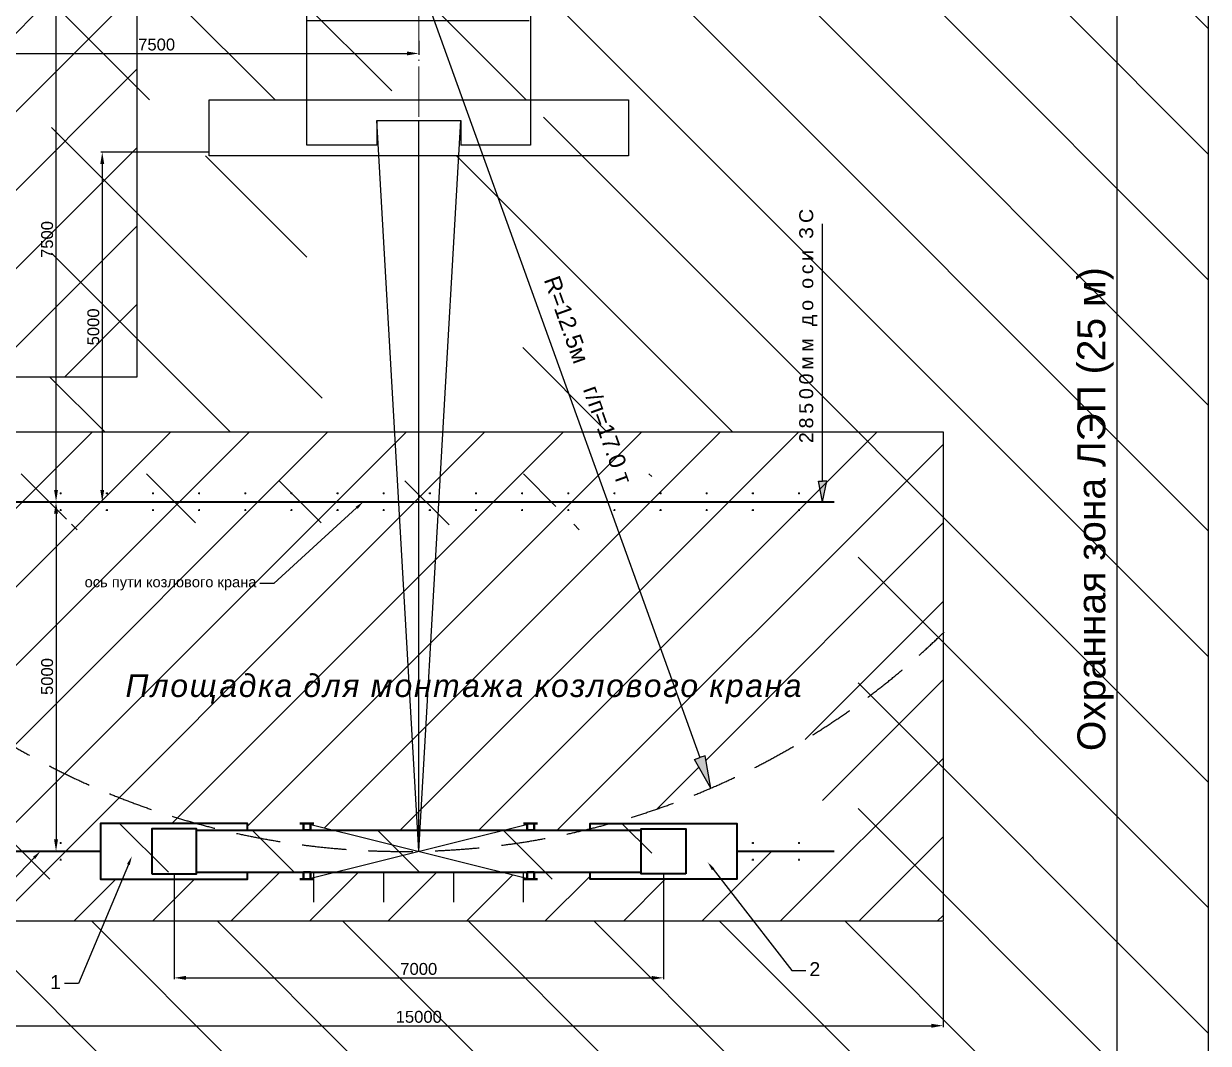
# Model space of a CAD drawing. Header units: millimetres. Extents: x 155577 to 993706, y -295114 to -113927.
# Drawn here: x 411600 to 428544, y -276837 to -262254 of the extents above; entities that cross this region are included whole.
import ezdxf
from ezdxf import colors
from ezdxf.entities.mleader import LeaderData, LeaderLine
from ezdxf.math import Vec2, Vec3

# ---------------------------------------------------------------- set-up
doc = ezdxf.new("R2010")
doc.units = ezdxf.units.MM
doc.linetypes.add('ACAD_ISO04W100', pattern=[30, 24, -3, 0, -3])
doc.linetypes.add('штриховая2', pattern=[9.525, 6.35, -3.175])
doc.layers.add('ось', color=160, linetype='Continuous', lineweight=15)
doc.layers.add('размер', color=84, linetype='Continuous', lineweight=18)
doc.styles.get("Standard").update_dxf_attribs({"font": 'arial.ttf'})
doc.dimstyles.new('ISO-25', dxfattribs={"dimtxt": 170, "dimasz": 170, "dimexe": 20, "dimexo": 10, "dimgap": 40, "dimtad": 1, "dimtxsty": 'Standard', "dimcen": 2.5, "dimadec": 0, "dimazin": 0, "dimtfac": 1, "dimtmove": 0, "dimatfit": 3, "dimfxl": 0, "dimarcsym": 0})

# ---------------------------------------------------------------- blocks, each defined once
blk = doc.blocks.new('*D92')
at = {"layer": 'Defpoints', "color": 0, "transparency": 16777216}
for p in [(413751, -274411), (420751, -274411), (420751, -275901)]:
    blk.add_point(p, dxfattribs=at)
at = {"layer": 'размер', "color": 0, "lineweight": -2, "transparency": 16777216}
for p, q in [((413751, -274421), (413751, -275921)), ((420751, -274421), (420751, -275921)), ((413921, -275901), (420581, -275901))]:
    blk.add_line(p, q, dxfattribs=at)
at = {"layer": 'размер', "color": 0, "transparency": 16777216}
for points in [[(413921, -275873), (413921, -275929), (413751, -275901)], [(420581, -275873), (420581, -275929), (420751, -275901)]]:
    blk.add_solid(points, dxfattribs=at)
at = {"layer": 'размер', "color": 0, "transparency": 16777216, "insert": (417251, -275774), "char_height": 170, "attachment_point": 5}
blk.add_mtext('7000', dxfattribs=at)
blk = doc.blocks.new('*D96')
at = {"layer": 'Defpoints', "color": 0, "transparency": 16777216}
for p in [(412701, -269091), (412063, -274091), (412701, -274091)]:
    blk.add_point(p, dxfattribs=at)
at = {"layer": 'размер', "color": 0, "lineweight": -2, "transparency": 16777216}
for p, q in [((412691, -269091), (412043, -269091)), ((412063, -269261), (412063, -273921)), ((412691, -274091), (412043, -274091))]:
    blk.add_line(p, q, dxfattribs=at)
at = {"layer": 'размер', "color": 0, "transparency": 16777216}
for points in [[(412035, -269261), (412091, -269261), (412063, -269091)], [(412035, -273921), (412091, -273921), (412063, -274091)]]:
    blk.add_solid(points, dxfattribs=at)
at = {"layer": 'размер', "color": 0, "transparency": 16777216, "insert": (411936, -271591), "char_height": 170, "attachment_point": 5, "rotation": 90}
blk.add_mtext('5000', dxfattribs=at)
blk = doc.blocks.new('*D71')
at = {"layer": 'Defpoints', "color": 0, "transparency": 16777216}
for p in [(412063, -261591), (416916, -261591), (413970, -269091)]:
    blk.add_point(p, dxfattribs=at)
at = {"layer": 'размер', "color": 0, "lineweight": -2, "transparency": 16777216}
for p, q in [((416906, -261591), (412043, -261591)), ((412063, -268921), (412063, -261761)), ((413960, -269091), (412043, -269091))]:
    blk.add_line(p, q, dxfattribs=at)
at = {"layer": 'размер', "color": 0, "transparency": 16777216}
for points in [[(412035, -261761), (412091, -261761), (412063, -261591)], [(412035, -268921), (412091, -268921), (412063, -269091)]]:
    blk.add_solid(points, dxfattribs=at)
at = {"layer": 'размер', "color": 0, "transparency": 16777216, "insert": (411936, -265341), "char_height": 170, "attachment_point": 5, "rotation": 90}
blk.add_mtext('7500', dxfattribs=at)
blk = doc.blocks.new('*D72')
at = {"layer": 'Defpoints', "color": 0, "transparency": 16777216}
for p in [(414252, -264091), (412724, -269091), (413362, -269091)]:
    blk.add_point(p, dxfattribs=at)
at = {"layer": 'размер', "color": 0, "lineweight": -2, "transparency": 16777216}
for p, q in [((414242, -264091), (412704, -264091)), ((412724, -264261), (412724, -268921)), ((413352, -269091), (412704, -269091))]:
    blk.add_line(p, q, dxfattribs=at)
at = {"layer": 'размер', "color": 0, "transparency": 16777216}
for points in [[(412696, -264261), (412752, -264261), (412724, -264091)], [(412696, -268921), (412752, -268921), (412724, -269091)]]:
    blk.add_solid(points, dxfattribs=at)
at = {"layer": 'размер', "color": 0, "transparency": 16777216, "insert": (412597, -266591), "char_height": 170, "attachment_point": 5, "rotation": 90}
blk.add_mtext('5000', dxfattribs=at)
blk = doc.blocks.new('корпу ДЭК-50 в плане')
at = {"lineweight": 30}
for p, q in [((820324, 6403), (820327, 13803)), ((823527, 13801), (820327, 13803)), ((823527, 13801), (823522, 6401)), ((823501, 8178), (820323, 8180)), ((821324, 6752), (821323, 6402)), ((821324, 6752), (822524, 6752)), ((822524, 6752), (822524, 6402)), ((821323, 6402), (820324, 6403)), ((823524, 6401), (822524, 6402))]:
    blk.add_line(p, q, dxfattribs=at)
blk = doc.blocks.new('*D113')
at = {"layer": 'Defpoints', "color": 0, "transparency": 16777216}
for p in [(417251, -262487), (417251, -262680), (409752, -268091)]:
    blk.add_point(p, dxfattribs=at)
at = {"layer": 'размер', "color": 0, "lineweight": -2, "transparency": 16777216}
for p, q in [((417251, -262497), (417251, -262700)), ((409752, -268081), (409752, -262660)), ((409922, -262680), (417081, -262680))]:
    blk.add_line(p, q, dxfattribs=at)
at = {"layer": 'размер', "color": 0, "transparency": 16777216}
for points in [[(409922, -262652), (409922, -262708), (409752, -262680)], [(417081, -262652), (417081, -262708), (417251, -262680)]]:
    blk.add_solid(points, dxfattribs=at)
at = {"layer": 'размер', "color": 0, "transparency": 16777216, "insert": (413502, -262553), "char_height": 170, "attachment_point": 5}
blk.add_mtext('7500', dxfattribs=at)
blk = doc.blocks.new('*D115')
at = {"color": 0, "lineweight": -2, "transparency": 16777216}
for p, q in [((409751, -275101), (409751, -276605)), ((424751, -275101), (424751, -276605)), ((409921, -276585), (424581, -276585))]:
    blk.add_line(p, q, dxfattribs=at)
at = {"color": 0, "transparency": 16777216}
for points in [[(409921, -276557), (409921, -276614), (409751, -276585)], [(424581, -276557), (424581, -276614), (424751, -276585)]]:
    blk.add_solid(points, dxfattribs=at)
at = {"layer": 'Defpoints', "color": 0, "transparency": 16777216}
for p in [(409751, -275091), (424751, -275091), (424751, -276585)]:
    blk.add_point(p, dxfattribs=at)
at = {"color": 0, "transparency": 16777216, "insert": (417251, -276459), "char_height": 170, "attachment_point": 5}
blk.add_mtext('15000', dxfattribs=at)
blk = doc.blocks.new('A4')
blk.add_line((839385.34, -1948.12), (839385.34, -2235.12))
blk = doc.blocks.new('*D200')
at = {"color": 0, "lineweight": -2, "transparency": 16777216}
for p, q in [((428534, -254091), (427214, -254091)), ((427234, -254261), (427234, -283921)), ((428534, -284091), (427214, -284091))]:
    blk.add_line(p, q, dxfattribs=at)
at = {"color": 0, "transparency": 16777216}
for points in [[(427206, -254261), (427262, -254261), (427234, -254091)], [(427206, -283921), (427262, -283921), (427234, -284091)]]:
    blk.add_solid(points, dxfattribs=at)
at = {"layer": 'Defpoints', "color": 0, "transparency": 16777216}
for p in [(428544, -254091), (427234, -284091), (428544, -284091)]:
    blk.add_point(p, dxfattribs=at)
at = {"color": 0, "transparency": 16777216, "insert": (426932, -269197), "char_height": 170, "attachment_point": 5, "rotation": 90}
blk.add_mtext('{\\H2.3529x;Охранная зона ЛЭП (25 м)}', dxfattribs=at)

msp = doc.modelspace()

# ---------------------------------------------------------------- hatches: boundary and pattern name
h = msp.add_hatch()
h.set_pattern_fill('ANSI31', color=256, scale=400, angle=90, style=0)
h.set_pattern_definition([(135, (-33142.5, -3e-10), (-898.0256, -898.0256), [])])
h.paths.add_polyline_path([(428544.242, -254090.746), (401071.742, -254090.746), (401071.742, -280090.746), (402232.599, -280090.746), (402232.599, -279509.511), (402481.222, -279620.631), (402232.599, -279714.979), (402232.599, -280090.746), (403732.599, -280090.746), (403732.599, -279509.511), (403981.222, -279620.631), (403732.599, -279714.979), (403732.599, -280090.746), (405232.599, -280090.746), (405232.599, -279509.511), (405481.222, -279620.631), (405232.599, -279714.979), (405232.599, -280090.746), (406732.599, -280090.746), (406732.599, -279509.511), (406981.222, -279620.631), (406732.599, -279714.979), (406732.599, -280090.746), (408232.599, -280090.746), (408232.599, -279509.511), (408481.222, -279620.631), (408232.599, -279714.979), (408232.599, -280090.746), (409732.599, -280090.746), (409732.599, -279509.511), (409981.222, -279620.631), (409732.599, -279714.979), (409732.599, -280090.746), (411232.599, -280090.746), (411232.599, -279509.511), (411481.222, -279620.631), (411232.599, -279714.979), (411232.599, -280090.746), (412732.599, -280090.746), (412732.599, -279509.511), (412981.222, -279620.631), (412732.599, -279714.979), (412732.599, -280090.746), (414232.599, -280090.746), (414232.599, -279509.511), (414481.222, -279620.631), (414232.599, -279714.979), (414232.599, -280090.746), (415732.599, -280090.746), (415732.599, -279509.511), (415981.222, -279620.631), (415732.599, -279714.979), (415732.599, -280090.746), (417232.599, -280090.746), (417232.599, -279509.511), (417481.222, -279620.631), (417232.599, -279714.979), (417232.599, -280090.746), (418732.599, -280090.746), (418732.599, -279509.511), (418981.222, -279620.631), (418732.599, -279714.979), (418732.599, -280090.746), (420232.599, -280090.746), (420232.599, -279509.511), (420481.222, -279620.631), (420232.599, -279714.979), (420232.599, -280090.746), (421732.599, -280090.746), (421732.599, -279509.511), (421981.222, -279620.631), (421732.599, -279714.979), (421732.599, -280090.746), (423232.599, -280090.746), (423232.599, -279509.511), (423481.222, -279620.631), (423232.599, -279714.979), (423232.599, -280090.746), (424732.599, -280090.746), (424732.599, -279509.511), (424981.222, -279620.631), (424732.599, -279714.979), (424732.599, -280090.746), (426232.599, -280090.746), (426232.599, -279509.511), (426481.222, -279620.631), (426232.599, -279714.979), (426232.599, -280090.746), (428544.242, -280090.746)])
h.paths.add_polyline_path([(414436.96, -257148.835), (414406.422, -257148.835), (414436.952, -257168.542)], flags=16)
h.paths.add_polyline_path([(403716.709, -254877.372), (412000.013, -254877.372), (412000.013, -267307.587), (410010.921, -267307.587, 0.036819802), (411437.676, -268090.746), (415924.419, -268090.746), (415489.366, -264142.836), (413034.455, -264142.836), (413034.455, -263342.836), (416929.103, -263342.836), (416034.167, -261590.956), (416034.06, -261590.956), (416034.06, -261590.747), (416352.325, -262213.766), (417633.669, -262214.569), (417635.155, -259842.84), (413034.362, -259842.84), (413034.362, -259042.84), (419034.362, -259042.84), (419034.362, -259842.84), (417635.155, -259842.84), (417632.962, -263342.836), (419034.455, -263342.836), (419034.455, -264142.836), (417337.777, -264142.836), (419354.54, -268090.746), (419374.817, -268090.746), (419435.072, -268069.038), (419438.783, -268090.746), (423534.06, -268090.746), (423534.06, -275090.746), (408534.06, -275090.746), (408534.06, -268090.746), (411437.676, -268090.746, -0.036819802), (410010.921, -267307.587), (403716.709, -267307.587)], flags=16)
h.paths.add_polyline_path([(416634.06, -263640.956), (416595.521, -263991.308), (416634.279, -263991.332)], flags=0)
h.paths.add_polyline_path([(411445.995, -268690.746), (413584.06, -268690.746), (413584.06, -268790.746), (414384.06, -268790.746), (414384.06, -268690.746), (414484.06, -268690.746), (414484.06, -268703.246), (414834.06, -268790.746), (417234.06, -268790.746), (417584.06, -268703.246), (417584.06, -268690.746), (417684.06, -268690.746), (417684.06, -268790.746), (418484.06, -268790.746), (418484.06, -268690.746), (420584.06, -268690.746), (420584.06, -269490.746), (418484.06, -269490.746), (418484.06, -269390.746), (417684.06, -269390.746), (417684.06, -269490.746), (417584.06, -269490.746), (417584.06, -269478.246), (417234.06, -269390.746), (414834.06, -269390.746), (414484.06, -269478.246), (414484.06, -269490.746), (414384.06, -269490.746), (414384.06, -269390.746), (413584.06, -269390.746), (413584.06, -269490.746), (411484.06, -269490.746), (411484.06, -268717.769)], flags=0)
h.paths.add_polyline_path([(412214.06, -268770.746), (412854.06, -268770.746), (412854.06, -269410.746), (412214.06, -269410.746)], flags=0)
h.paths.add_polyline_path([(421081.646, -254458.14), (427613.273, -254458.14), (427613.273, -262066.982), (421081.646, -262066.982)], flags=16)
h.paths.add_polyline_path([(421734.222, -255501.63), (421734.222, -255500.658), (421723.657, -255514.32)], flags=16)
h.paths.add_polyline_path([(421328.466, -257182.869), (421341.026, -257237.478), (421357.812, -257301.428), (421376.161, -257363.05), (421404.083, -257445.284), (421432.9, -257519.772), (421464.761, -257593.228), (421500.246, -257666.722), (421528.281, -257719.875), (421565.47, -257784.945), (421609.055, -257854.672), (421652.197, -257917.939), (421707.544, -257992.136), (421786.692, -258088.993), (421814.824, -258118.057), (421731.793, -258024.642), (421630.006, -257888.191), (421547.099, -257755.555), (421479.942, -257628.225), (421416.666, -257482.345), (421366.58, -257334.832), (421334.248, -257211.659)], flags=16)
h.paths.add_polyline_path([(421306.845, -257720.603), (421465.963, -257791.72), (421306.845, -257852.103)], flags=16)
h.paths.add_polyline_path([(424726.88, -256763.383, -1), (421827.831, -256763.383, -1)], flags=0)
h.paths.add_polyline_path([(422672.213, -256345.384), (423882.688, -256345.384), (423882.688, -257180.584), (422672.213, -257180.584)], flags=0)
h.paths.add_polyline_path([(422553.562, -254904.511), (422720.653, -254847.829), (422843.541, -254817.633), (422976.227, -254792.733), (423107.243, -254777.13), (423243.887, -254770.14), (423394.556, -254771.548), (423563.724, -254790.534), (423685.699, -254812.128), (423813.945, -254842.07), (423939.895, -254883.176), (424031.3, -254917.927), (424149.198, -254969.509), (424264.396, -255031.364), (424380.389, -255101.388), (424415.451, -255126.655), (424350.246, -255083.191), (424264.396, -255031.364), (424175.84, -254983.814), (424121.048, -254957.193), (424031.3, -254917.927), (423939.895, -254883.176), (423851.488, -254854.323), (423775.256, -254833.037), (423685.699, -254812.128), (423563.724, -254790.534), (423435.443, -254776.137), (423348.075, -254771.114), (423243.887, -254770.14), (423107.243, -254777.13), (422976.227, -254792.733), (422843.541, -254817.633), (422759.99, -254838.163), (422685.893, -254859.621), (422588.409, -254892.69), (422517.576, -254920.322), (422404.068, -254970.192), (422380.299, -254983.094), (422433.795, -254957.132)], flags=0)
h.paths.add_polyline_path([(422551.097, -258619.909), (422629.252, -258648.616), (422726.485, -258679.286), (422818.353, -258703.346), (422925.36, -258726.556), (422962.453, -258731.879), (422851.928, -258712.14), (422726.485, -258679.286), (422590.376, -258636.353)], flags=16)
h.paths.add_polyline_path([(411484.06, -273690.746), (413584.06, -273690.746), (413584.06, -273790.746), (414384.06, -273790.746), (414384.06, -273690.746), (414484.06, -273690.746), (414484.06, -273790.746), (417584.06, -273790.746), (417584.06, -273690.746), (417684.06, -273690.746), (417684.06, -273790.746), (418484.06, -273790.746), (418484.06, -273690.746), (420584.06, -273690.746), (420584.06, -274490.746), (418484.06, -274490.746), (418484.06, -274390.746), (417684.06, -274390.746), (417684.06, -274490.746), (417584.06, -274490.746), (417584.06, -274390.746), (414484.06, -274390.746), (414484.06, -274490.746), (414384.06, -274490.746), (414384.06, -274390.746), (413584.06, -274390.746), (413584.06, -274490.746), (411484.06, -274490.746)], flags=0)
h.paths.add_polyline_path([(412214.06, -273770.746), (412854.06, -273770.746), (412854.06, -274410.746), (412214.06, -274410.746)], flags=0)
h.paths.add_polyline_path([(419214.06, -268770.746), (419854.06, -268770.746), (419854.06, -269410.746), (419214.06, -269410.746)], flags=0)
h.paths.add_polyline_path([(424821.084, -255502.39), (424821.084, -255501.63), (424813.139, -255492.356)], flags=0)
h.paths.add_polyline_path([(424322.215, -258461.149), (424378.001, -258425.527), (424465.494, -258364.154), (424522.393, -258320.31), (424590.906, -258262.959), (424670.55, -258189.269), (424735.485, -258122.794), (424790.572, -258061.195), (424839.512, -258001.853), (424875.17, -257955.495), (424924.174, -257886.828), (424959.577, -257833.089), (424991.276, -257781.528), (425020.107, -257731.349), (425053.738, -257668.152), (425083.27, -257607.667), (425124.959, -257514.614), (425139.108, -257476.136), (425097.957, -257577.584), (425038.577, -257699.203), (424975.79, -257808.479), (424901.421, -257921.366), (424814.127, -258034.856), (424735.485, -258122.794), (424670.55, -258189.269), (424590.906, -258262.959), (424493.407, -258344.574), (424355.312, -258441.442)], flags=0)
h.paths.add_polyline_path([(425125.323, -257720.603), (425284.441, -257791.72), (425125.323, -257852.103)], flags=0)
h.paths.add_polyline_path([(419214.06, -273770.746), (419854.06, -273770.746), (419854.06, -274410.746), (419214.06, -274410.746)], flags=0)
h.paths.add_polyline_path([(415738.705, -275340.146), (416329.414, -275340.146), (416329.414, -275598.741), (415738.705, -275598.741)], flags=24)
h.paths.add_polyline_path([(410309.66, -271913.781), (410309.66, -271321.68), (410568.255, -271321.68), (410568.255, -271913.781)], flags=8)
h.paths.add_polyline_path([(418288.739, -260530.579), (419865.547, -260530.579), (419865.547, -260834.671), (418288.739, -260834.671)], flags=24)
h.paths.add_polyline_path([(422244.692, -270127.872), (424271.738, -270127.872), (424271.738, -270394.516), (422244.692, -270394.516)], flags=24)
h.paths.add_polyline_path([(421795.829, -267725.181), (421969.499, -267725.181), (421969.499, -268026), (421795.829, -268026)], flags=24)
h.paths.add_polyline_path([(410450.308, -275382.197), (410623.978, -275382.197), (410623.978, -275683.016), (410450.308, -275683.016)], flags=24)
h.paths.add_polyline_path([(421578.783, -275543.808), (421811.253, -275543.808), (421811.253, -275844.626), (421578.783, -275844.626)], flags=24)
h.paths.add_polyline_path([(409809.327, -267665.877), (410041.796, -267665.877), (410041.796, -267966.695), (409809.327, -267966.695)], flags=8)
h.paths.add_polyline_path([(410552.097, -256969.435), (413978.427, -256969.435), (413978.427, -257331.645), (410552.097, -257331.645)], flags=8)
h.paths.add_polyline_path([(426626.964, -272676.531), (426626.964, -265717.436), (427236.648, -265717.436), (427236.648, -272676.531)], flags=24)
h.paths.add_polyline_path([(424110.461, -285256.521), (424110.461, -278924.972), (424720.145, -278924.972), (424720.145, -285256.521)], flags=9)
h.paths.add_polyline_path([(421644.38, -261182.827), (427179.019, -261182.827), (427179.019, -262074.336), (421644.38, -262074.336)], flags=24)
h.paths.add_polyline_path([(422414.533, -259205.484), (427516.168, -259205.484), (427516.168, -260956.786), (422414.533, -260956.786)], flags=8)
h.paths.add_polyline_path([(426042.486, -254756.169), (427099.626, -254756.169), (427099.626, -254358.81), (426042.486, -254358.81)], flags=24)
h.paths.add_polyline_path([(424086.819, -257119.395), (424443.337, -257119.395), (424443.337, -256733.823), (424086.819, -256733.823)], flags=8)
h.paths.add_polyline_path([(425336.111, -255490.768), (425692.629, -255490.768), (425692.629, -255105.196), (425336.111, -255105.196)], flags=8)
h.paths.add_polyline_path([(403838.603, -258997.952), (410824.548, -258997.952), (410824.548, -260041.3), (403838.603, -260041.3)], flags=8)
h.paths.add_polyline_path([(412838.211, -255281.88), (419536.028, -255281.88), (419536.028, -256330.201), (412838.211, -256330.201)], flags=24)
h.paths.add_polyline_path([(409008.612, -268405.602), (410403.018, -268405.602), (410403.018, -268861.946), (409008.612, -268861.946)], flags=8)
h.paths.add_polyline_path([(411784.721, -271505.282), (421390.256, -271505.282), (421390.256, -272033.285), (411784.721, -272033.285)], flags=8)
h.paths.add_polyline_path([(418197.073, -264647.369), (419492.781, -267390.596), (419165.59, -267545.139), (417869.881, -264801.911)], flags=24)
h = msp.add_hatch()
h.set_pattern_fill('ANSI31', color=3, scale=250, style=0)
h.set_pattern_definition([(45, (-7500, 0), (-561.266, 561.266), [])])
h.paths.add_polyline_path([(404933.735, -254877.372), (404933.735, -267307.587), (413217.038, -267307.587), (413217.038, -254877.372)])
h.paths.add_polyline_path([(411806.74, -265636.101), (411806.74, -265045.392), (412065.335, -265045.392), (412065.335, -265636.101)], flags=24)
h.paths.add_polyline_path([(412467.937, -266886.797), (412467.937, -266294.696), (412726.532, -266294.696), (412726.532, -266886.797)], flags=24)
edge = h.paths.add_edge_path()
edge.add_line((411569.189, -256969.435), (414995.519, -256969.435))
edge.add_line((414995.519, -256969.435), (414995.519, -257331.645))
edge.add_line((414995.519, -257331.645), (411569.189, -257331.645))
edge.add_line((411569.189, -257331.645), (411569.189, -256969.435))
edge.add_line((415423.514, -257148.835), (414995.519, -257148.835))
edge.add_line((416861.578, -258077.123), (415423.514, -257148.835))
edge.add_line((416873.329, -258058.92), (416970.799, -258147.627))
edge.add_line((416970.799, -258147.627), (416849.828, -258095.327))
edge.add_line((416849.828, -258095.327), (416873.329, -258058.92))
h.paths.add_polyline_path([(405055.629, -258997.952), (412041.574, -258997.952), (412041.574, -260041.3), (405055.629, -260041.3)], flags=24)
h.paths.add_polyline_path([(409724.506, -260310.551), (414334.208, -260310.551), (414334.208, -260833.529), (409724.506, -260833.529)], flags=9)
h = msp.add_hatch()
h.set_pattern_fill('ANSI31', color=256, scale=250, style=0)
h.set_pattern_definition([(45, (-7500, -227937.15), (-561.266, 561.266), [])])
h.paths.add_polyline_path([(417251.192, -268090.746), (416906.688, -268090.746), (416964.105, -269090.746), (417251.192, -269090.746)])
h.paths.add_polyline_path([(417595.697, -268090.746), (417251.192, -268090.746), (417251.192, -269090.746), (417538.28, -269090.746)])
h.paths.add_polyline_path([(417538.28, -269090.746), (417251.192, -269090.746), (417251.192, -273790.746), (417268.418, -273790.746)])
h.paths.add_polyline_path([(417251.192, -269090.746), (416964.105, -269090.746), (417233.967, -273790.746), (417251.192, -273790.746)])
h.paths.add_polyline_path([(419953.286, -269090.746), (417538.28, -269090.746), (417268.418, -273790.746), (418451.192, -273790.746), (418801.192, -273703.246), (418801.192, -273690.746), (418901.192, -273690.746), (418901.192, -273790.746), (419605.59, -273790.746, 0.002217147), (419701.192, -273767.518), (419701.192, -273690.746), (419993.989, -273690.746, 0.034315983), (421428.552, -273185.424), (421194.851, -272779.418), (421272.231, -272751.539)])
h.paths.add_polyline_path([(419592.997, -268090.746), (417595.697, -268090.746), (417538.28, -269090.746), (419953.286, -269090.746)])
h.paths.add_polyline_path([(424751.192, -268090.746), (419592.997, -268090.746), (421272.231, -272751.539), (421349.611, -272723.661), (421428.552, -273185.424, 0.090749674), (424751.192, -270968.975)])
h.paths.add_polyline_path([(424751.192, -270968.975, -0.049691938), (423027.065, -272334.884), (423027.065, -273798.433), (423086.488, -273798.433), (423027.065, -274090.746), (421801.192, -274090.746), (421801.192, -274490.746), (421573.355, -274490.746), (422039.618, -275090.746), (424751.192, -275090.746)])
h.paths.add_polyline_path([(421573.355, -274490.746), (419701.192, -274490.746), (419701.192, -274390.746), (418901.192, -274390.746), (418901.192, -274490.746), (418801.192, -274490.746), (418751.192, -274490.746), (418751.192, -274465.746), (418451.192, -274390.746), (416051.192, -274390.746), (415751.192, -274465.746), (415751.192, -274490.746), (415601.192, -274490.746), (415601.192, -274390.746), (414801.192, -274390.746), (414801.192, -274490.746), (413009.213, -274490.746), (412757.099, -275090.746), (422039.618, -275090.746)])
h.paths.add_polyline_path([(413009.213, -274490.746), (412701.192, -274490.746), (412701.192, -273690.746), (414074.442, -273690.746, -0.111991489), (409751.192, -271367.395), (409751.192, -275090.746), (412757.099, -275090.746)])
h.paths.add_polyline_path([(416906.688, -268090.746), (409751.192, -268090.746), (409751.192, -271367.395, 0.111991489), (414074.442, -273690.746), (414801.192, -273690.746), (414801.192, -273790.746), (415601.192, -273790.746), (415601.192, -273690.746), (415701.192, -273690.746), (415701.192, -273703.246), (416051.192, -273790.746), (417233.967, -273790.746)])
h.paths.add_polyline_path([(411806.74, -271886.797), (411806.74, -271294.696), (412065.335, -271294.696), (412065.335, -271886.797)], flags=24)
h.paths.add_polyline_path([(412939.911, -270127.872), (414966.958, -270127.872), (414966.958, -270394.516), (412939.911, -270394.516)], flags=24)
h.paths.add_polyline_path([(413002.534, -271505.282), (422608.07, -271505.282), (422608.07, -272033.285), (413002.534, -272033.285)], flags=24)
h.paths.add_polyline_path([(413002.534, -271505.282), (422608.07, -271505.282), (422608.07, -272033.285), (413002.534, -272033.285)], flags=9)
h.paths.add_polyline_path([(422643.05, -273302.389), (422643.05, -269954.64), (422987.525, -269954.64), (422987.525, -273302.389)], flags=9)
h.paths.add_polyline_path([(419294.342, -265760.073), (420377.567, -268789.147), (420036.846, -268910.992), (418953.62, -265881.919)], flags=9)
for points in [[(423027.065, -269090.746), (423086.488, -268798.433), (423027.065, -268798.433), (422967.642, -268798.433)], [(421349.611, -272723.661), (421272.231, -272751.539), (421194.851, -272779.418), (421428.552, -273185.424)]]:
    msp.add_hatch(color=256).paths.add_polyline_path(points)

# ---------------------------------------------------------------- linework, layer by layer
for p, q in [((417251.192, -261590.956), (421272.231, -272751.539)), ((417251.192, -274090.746), (416651.192, -263640.956)), ((417251.192, -274090.746), (417251.192, -263640.956)), ((417251.192, -274090.746), (417851.192, -263640.956)), ((423027.065, -268798.433), (423027.065, -265116.773)), ((423027.065, -269090.746), (422967.642, -268798.433)), ((422967.642, -268798.433), (423027.065, -268798.433)), ((423027.065, -269090.746), (423086.488, -268798.433)), ((423086.488, -268798.433), (423027.065, -268798.433)), ((412116.625, -268970.746), (412141.625, -268970.746)), ((412116.625, -268970.746), (412141.625, -268970.746)), ((412116.625, -268970.746), (412141.625, -268970.746)), ((412116.625, -268970.746), (412141.625, -268970.746)), ((412129.125, -268958.246), (412129.125, -268983.246)), ((412129.125, -268958.246), (412129.125, -268983.246)), ((412129.125, -268958.246), (412129.125, -268983.246)), ((412129.125, -268958.246), (412129.125, -268983.246)), ((412776.625, -268970.746), (412801.625, -268970.746)), ((412776.625, -268970.746), (412801.625, -268970.746)), ((412776.625, -268970.746), (412801.625, -268970.746)), ((412789.125, -268958.246), (412789.125, -268983.246)), ((412789.125, -268958.246), (412789.125, -268983.246)), ((412789.125, -268958.246), (412789.125, -268983.246)), ((413436.625, -268970.746), (413461.625, -268970.746)), ((413436.625, -268970.746), (413461.625, -268970.746)), ((413449.125, -268958.246), (413449.125, -268983.246)), ((413449.125, -268958.246), (413449.125, -268983.246)), ((414096.625, -268970.746), (414121.625, -268970.746)), ((414096.625, -268970.746), (414121.625, -268970.746)), ((414096.625, -268970.746), (414121.625, -268970.746)), ((414109.125, -268958.246), (414109.125, -268983.246)), ((414109.125, -268958.246), (414109.125, -268983.246)), ((414109.125, -268958.246), (414109.125, -268983.246)), ((414756.625, -268970.746), (414781.625, -268970.746)), ((414769.125, -268958.246), (414769.125, -268983.246)), ((415416.625, -268970.746), (415441.625, -268970.746)), ((415416.625, -268970.746), (415441.625, -268970.746)), ((415416.625, -268970.746), (415441.625, -268970.746)), ((415429.125, -268958.246), (415429.125, -268983.246)), ((415429.125, -268958.246), (415429.125, -268983.246)), ((415429.125, -268958.246), (415429.125, -268983.246)), ((416076.625, -268970.746), (416101.625, -268970.746)), ((416089.125, -268958.246), (416089.125, -268983.246)), ((416736.625, -268970.746), (416761.625, -268970.746)), ((416736.625, -268970.746), (416761.625, -268970.746)), ((416736.625, -268970.746), (416761.625, -268970.746)), ((416749.125, -268958.246), (416749.125, -268983.246)), ((416749.125, -268958.246), (416749.125, -268983.246)), ((416749.125, -268958.246), (416749.125, -268983.246)), ((417396.625, -268970.746), (417421.625, -268970.746)), ((417409.125, -268958.246), (417409.125, -268983.246)), ((418056.625, -268970.746), (418081.625, -268970.746)), ((418056.625, -268970.746), (418081.625, -268970.746)), ((418056.625, -268970.746), (418081.625, -268970.746)), ((418069.125, -268958.246), (418069.125, -268983.246)), ((418069.125, -268958.246), (418069.125, -268983.246)), ((418069.125, -268958.246), (418069.125, -268983.246)), ((418716.625, -268970.746), (418741.625, -268970.746)), ((418729.125, -268958.246), (418729.125, -268983.246)), ((419376.625, -268970.746), (419401.625, -268970.746)), ((419376.625, -268970.746), (419401.625, -268970.746)), ((419376.625, -268970.746), (419401.625, -268970.746)), ((419389.125, -268958.246), (419389.125, -268983.246)), ((419389.125, -268958.246), (419389.125, -268983.246)), ((419389.125, -268958.246), (419389.125, -268983.246)), ((420036.625, -268970.746), (420061.625, -268970.746)), ((420049.125, -268958.246), (420049.125, -268983.246)), ((420696.625, -268970.746), (420721.625, -268970.746)), ((420696.625, -268970.746), (420721.625, -268970.746)), ((420696.625, -268970.746), (420721.625, -268970.746)), ((420709.125, -268958.246), (420709.125, -268983.246)), ((420709.125, -268958.246), (420709.125, -268983.246)), ((420709.125, -268958.246), (420709.125, -268983.246)), ((421356.625, -268970.746), (421381.625, -268970.746)), ((421369.125, -268958.246), (421369.125, -268983.246)), ((422016.625, -268970.746), (422041.625, -268970.746)), ((422016.625, -268970.746), (422041.625, -268970.746)), ((422016.625, -268970.746), (422041.625, -268970.746)), ((422029.125, -268958.246), (422029.125, -268983.246)), ((422029.125, -268958.246), (422029.125, -268983.246)), ((422029.125, -268958.246), (422029.125, -268983.246)), ((422676.625, -268970.746), (422701.625, -268970.746)), ((422689.125, -268958.246), (422689.125, -268983.246)), ((412116.625, -269210.746), (412141.625, -269210.746)), ((412116.625, -269210.746), (412141.625, -269210.746)), ((412116.625, -269210.746), (412141.625, -269210.746)), ((412116.625, -269210.746), (412141.625, -269210.746)), ((412129.125, -269198.246), (412129.125, -269223.246)), ((412129.125, -269198.246), (412129.125, -269223.246)), ((412129.125, -269198.246), (412129.125, -269223.246)), ((412129.125, -269198.246), (412129.125, -269223.246)), ((412776.625, -269210.746), (412801.625, -269210.746)), ((412776.625, -269210.746), (412801.625, -269210.746)), ((412776.625, -269210.746), (412801.625, -269210.746)), ((412789.125, -269198.246), (412789.125, -269223.246)), ((412789.125, -269198.246), (412789.125, -269223.246)), ((412789.125, -269198.246), (412789.125, -269223.246)), ((413436.625, -269210.746), (413461.625, -269210.746)), ((413436.625, -269210.746), (413461.625, -269210.746)), ((413449.125, -269198.246), (413449.125, -269223.246)), ((413449.125, -269198.246), (413449.125, -269223.246)), ((414096.625, -269210.746), (414121.625, -269210.746)), ((414096.625, -269210.746), (414121.625, -269210.746)), ((414096.625, -269210.746), (414121.625, -269210.746)), ((414109.125, -269198.246), (414109.125, -269223.246)), ((414109.125, -269198.246), (414109.125, -269223.246)), ((414109.125, -269198.246), (414109.125, -269223.246)), ((414756.625, -269210.746), (414781.625, -269210.746)), ((414769.125, -269198.246), (414769.125, -269223.246)), ((415416.625, -269210.746), (415441.625, -269210.746)), ((415416.625, -269210.746), (415441.625, -269210.746)), ((415416.625, -269210.746), (415441.625, -269210.746)), ((415429.125, -269198.246), (415429.125, -269223.246)), ((415429.125, -269198.246), (415429.125, -269223.246)), ((415429.125, -269198.246), (415429.125, -269223.246)), ((416076.625, -269210.746), (416101.625, -269210.746)), ((416089.125, -269198.246), (416089.125, -269223.246)), ((416736.625, -269210.746), (416761.625, -269210.746)), ((416736.625, -269210.746), (416761.625, -269210.746)), ((416736.625, -269210.746), (416761.625, -269210.746)), ((416749.125, -269198.246), (416749.125, -269223.246)), ((416749.125, -269198.246), (416749.125, -269223.246)), ((416749.125, -269198.246), (416749.125, -269223.246)), ((417396.625, -269210.746), (417421.625, -269210.746)), ((417409.125, -269198.246), (417409.125, -269223.246)), ((418056.625, -269210.746), (418081.625, -269210.746)), ((418056.625, -269210.746), (418081.625, -269210.746)), ((418056.625, -269210.746), (418081.625, -269210.746)), ((418069.125, -269198.246), (418069.125, -269223.246)), ((418069.125, -269198.246), (418069.125, -269223.246)), ((418069.125, -269198.246), (418069.125, -269223.246)), ((418716.625, -269210.746), (418741.625, -269210.746)), ((418729.125, -269198.246), (418729.125, -269223.246)), ((419376.625, -269210.746), (419401.625, -269210.746)), ((419376.625, -269210.746), (419401.625, -269210.746)), ((419376.625, -269210.746), (419401.625, -269210.746)), ((419389.125, -269198.246), (419389.125, -269223.246)), ((419389.125, -269198.246), (419389.125, -269223.246)), ((419389.125, -269198.246), (419389.125, -269223.246)), ((420036.625, -269210.746), (420061.625, -269210.746)), ((420049.125, -269198.246), (420049.125, -269223.246)), ((420696.625, -269210.746), (420721.625, -269210.746)), ((420696.625, -269210.746), (420721.625, -269210.746)), ((420696.625, -269210.746), (420721.625, -269210.746)), ((420709.125, -269198.246), (420709.125, -269223.246)), ((420709.125, -269198.246), (420709.125, -269223.246)), ((420709.125, -269198.246), (420709.125, -269223.246)), ((421356.625, -269210.746), (421381.625, -269210.746)), ((421369.125, -269198.246), (421369.125, -269223.246)), ((422016.625, -269210.746), (422041.625, -269210.746)), ((422016.625, -269210.746), (422041.625, -269210.746)), ((422016.625, -269210.746), (422041.625, -269210.746)), ((422029.125, -269198.246), (422029.125, -269223.246)), ((422029.125, -269198.246), (422029.125, -269223.246)), ((422029.125, -269198.246), (422029.125, -269223.246)), ((422676.625, -269210.746), (422701.625, -269210.746)), ((422689.125, -269198.246), (422689.125, -269223.246)), ((421194.851, -272779.418), (421272.231, -272751.539)), ((421428.552, -273185.424), (421194.851, -272779.418)), ((421349.611, -272723.661), (421272.231, -272751.539)), ((421428.552, -273185.424), (421349.611, -272723.661)), ((415651.192, -274490.746), (418851.192, -273690.746)), ((415651.192, -273690.746), (418851.192, -274490.746)), ((412116.625, -273970.746), (412141.625, -273970.746)), ((412116.625, -273970.746), (412141.625, -273970.746)), ((412116.625, -273970.746), (412141.625, -273970.746)), ((412116.625, -273970.746), (412141.625, -273970.746)), ((412129.125, -273958.246), (412129.125, -273983.246)), ((412129.125, -273958.246), (412129.125, -273983.246)), ((412129.125, -273958.246), (412129.125, -273983.246)), ((412129.125, -273958.246), (412129.125, -273983.246)), ((422016.625, -273970.746), (422041.625, -273970.746)), ((422016.625, -273970.746), (422041.625, -273970.746)), ((422016.625, -273970.746), (422041.625, -273970.746)), ((422029.125, -273958.246), (422029.125, -273983.246)), ((422029.125, -273958.246), (422029.125, -273983.246)), ((422029.125, -273958.246), (422029.125, -273983.246)), ((422676.625, -273970.746), (422701.625, -273970.746)), ((422689.125, -273958.246), (422689.125, -273983.246)), ((412116.625, -274210.746), (412141.625, -274210.746)), ((412116.625, -274210.746), (412141.625, -274210.746)), ((412116.625, -274210.746), (412141.625, -274210.746)), ((412116.625, -274210.746), (412141.625, -274210.746)), ((412129.125, -274198.246), (412129.125, -274223.246)), ((412129.125, -274198.246), (412129.125, -274223.246)), ((412129.125, -274198.246), (412129.125, -274223.246)), ((412129.125, -274198.246), (412129.125, -274223.246)), ((422016.625, -274210.746), (422041.625, -274210.746)), ((422016.625, -274210.746), (422041.625, -274210.746)), ((422016.625, -274210.746), (422041.625, -274210.746)), ((422029.125, -274198.246), (422029.125, -274223.246)), ((422029.125, -274198.246), (422029.125, -274223.246)), ((422029.125, -274198.246), (422029.125, -274223.246)), ((422676.625, -274210.746), (422701.625, -274210.746)), ((422689.125, -274198.246), (422689.125, -274223.246)), ((415751.192, -274818.622), (415751.192, -274390.746)), ((415751.192, -274390.746), (418751.192, -274390.746)), ((416751.192, -274818.622), (416751.192, -274390.746)), ((416751.192, -274818.622), (416751.192, -274390.746)), ((417751.192, -274818.622), (417751.192, -274390.746)), ((418751.192, -274818.622), (418751.192, -274390.746))]:
    msp.add_line(p, q)
at = {"color": 176, "lineweight": 40}
for p, q in [((411311.192, -269090.746), (423191.192, -269090.746)), ((411311.192, -274090.746), (412701.192, -274090.746)), ((421801.192, -274090.746), (423191.192, -274090.746))]:
    msp.add_line(p, q, dxfattribs=at)
at = {"lineweight": 40}
for p, q in [((414071.192, -273790.746), (420431.192, -273790.746)), ((414071.192, -274390.746), (420431.192, -274390.746))]:
    msp.add_line(p, q, dxfattribs=at)
at = {"lineweight": 50}
for p, q in [((415551.192, -273690.746), (415751.192, -273690.746)), ((415601.192, -273790.746), (415601.192, -273690.746)), ((415601.192, -273690.746), (415701.192, -273690.746)), ((415701.192, -273790.746), (415601.192, -273790.746)), ((415701.192, -273790.746), (415701.192, -273690.746)), ((418751.192, -273690.746), (418951.192, -273690.746)), ((418801.192, -273790.746), (418801.192, -273690.746)), ((418801.192, -273690.746), (418901.192, -273690.746)), ((418901.192, -273790.746), (418801.192, -273790.746)), ((418901.192, -273790.746), (418901.192, -273690.746)), ((415601.192, -274390.746), (415601.192, -274490.746)), ((415701.192, -274390.746), (415601.192, -274390.746)), ((415701.192, -274390.746), (415701.192, -274490.746)), ((418801.192, -274390.746), (418801.192, -274490.746)), ((418901.192, -274390.746), (418801.192, -274390.746)), ((418901.192, -274390.746), (418901.192, -274490.746)), ((415551.192, -274490.746), (415751.192, -274490.746)), ((415601.192, -274490.746), (415701.192, -274490.746)), ((418751.192, -274490.746), (418951.192, -274490.746)), ((418801.192, -274490.746), (418901.192, -274490.746))]:
    msp.add_line(p, q, dxfattribs=at)
msp.add_lwpolyline([(413217.038, -267307.587), (404933.735, -267307.587), (404933.735, -254877.372), (413217.038, -254877.372)], close=True)
at = {"lineweight": 30}
msp.add_lwpolyline([(420251.588, -263342.836), (420251.588, -264142.836), (414251.588, -264142.836), (414251.588, -263342.836)], close=True, dxfattribs=at)
at = {"color": 32}
msp.add_lwpolyline([(409751.192, -268090.746), (424751.192, -268090.746), (424751.192, -275090.746), (409751.192, -275090.746)], close=True, dxfattribs=at)
at = {"lineweight": 40}
for points in [[(414801.192, -273790.746), (414801.192, -273690.746), (412701.192, -273690.746), (412701.192, -274490.746), (414801.192, -274490.746), (414801.192, -274390.746)], [(419701.192, -273790.746), (419701.192, -273690.746), (421801.192, -273690.746), (421801.192, -274490.746), (419701.192, -274490.746), (419701.192, -274390.746)]]:
    msp.add_lwpolyline(points, dxfattribs=at)
for points in [[(413431.192, -274410.746), (414071.192, -274410.746), (414071.192, -273770.746), (413431.192, -273770.746)], [(421071.192, -274410.746), (420431.192, -274410.746), (420431.192, -273770.746), (421071.192, -273770.746)]]:
    msp.add_lwpolyline(points, close=True, dxfattribs=at)
at = {"linetype": 'штриховая2', "ltscale": 100}
msp.add_arc((417034.216, -262999.269), 11093.6, 228.0509733, 314.1904366, dxfattribs=at)
at = {"layer": 'ось', "linetype": 'ACAD_ISO04W100', "ltscale": 30}
msp.add_line((417251.192, -263587.796), (417251.192, -258700.561), dxfattribs=at)

# ---------------------------------------------------------------- block references
at = {"color": 4, "xscale": 148.5, "yscale": 148.5, "zscale": 148.5}
msp.add_blockref('A4', (-124220179.036, 37544.886), dxfattribs=at)
msp.add_blockref('корпу ДЭК-50 в плане', (-404672.358, -270392.927))

# ---------------------------------------------------------------- texts
at = {"attachment_point": 1}
for s, insert, char_height, width, rotation in [('{\\T1.35;28500мм до оси ЗС}', (422693.05, -268252.389), 200, 4132.47184, 90), ('R=12.5м    г/п=17.0 т', (419258.673, -265835.454), 235.872, 3252.1402, 289.6775408)]:
    msp.add_mtext(s, dxfattribs=dict(at, insert=insert, char_height=char_height, width=width, rotation=rotation))
at = {"insert": (413056.588, -271559.336), "char_height": 216.216, "width": 9854.21181, "attachment_point": 1}
msp.add_mtext('{\\fArial|b0|i1|c204|p34;\\H1.5x;\\T1.1;Площадка для монтажа козлового крана}', dxfattribs=at)

# ---------------------------------------------------------------- dimensions: what is measured, and where the dimension line sits
dim = msp.add_linear_dim(base=(427234.148, -284090.746), p1=(428544.242, -254090.746), p2=(428544.242, -284090.746), angle=90, text='{\\H2.3529x;Охранная зона ЛЭП (25 м)}', dimstyle='ISO-25')
dim.commit()
dim.dimension.update_dxf_attribs({"geometry": '*D200', "text_midpoint": (427234.148, -269196.983), "dimtype": 160})
dim = msp.add_linear_dim(base=(424751.192, -276585.404), p1=(409751.192, -275090.746), p2=(424751.192, -275090.746), dimstyle='ISO-25')
dim.commit()
dim.dimension.update_dxf_attribs({"geometry": '*D115', "text_midpoint": (417251.192, -276458.606)})
at = {"layer": 'размер'}
for base, p1, p2, picture, middle in [((412062.835, -261590.747), (413970.085, -269090.746), (416916.256, -261590.747), '*D71', (411936.037, -265340.746)), ((412724.032, -269090.746), (414251.588, -264090.746), (413362.39, -269090.746), '*D72', (412597.235, -266590.746)), ((412062.835, -274090.746), (412701.192, -269090.746), (412701.192, -274090.746), '*D96', (411936.037, -271590.746))]:
    dim = msp.add_linear_dim(base=base, p1=p1, p2=p2, angle=90, dimstyle='ISO-25', dxfattribs=at)
    dim.commit()
    dim.dimension.update_dxf_attribs({"geometry": picture, "text_midpoint": middle})
dim = msp.add_linear_dim(base=(417251.192, -262679.85), p1=(409751.873, -268090.746), p2=(417251.192, -262487.461), text='7500', dimstyle='ISO-25', dxfattribs=at)
dim.commit()
dim.dimension.update_dxf_attribs({"geometry": '*D113', "text_midpoint": (413501.533, -262553.052)})
dim = msp.add_linear_dim(base=(420751.192, -275900.875), p1=(413751.192, -274410.746), p2=(420751.192, -274410.746), dimstyle='ISO-25', dxfattribs=at)
dim.commit()
dim.dimension.update_dxf_attribs({"geometry": '*D92', "text_midpoint": (417251.192, -275774.078)})

# ---------------------------------------------------------------- leaders
ml = msp.add_multileader_mtext('Standard', dxfattribs=at)
ml.set_content('ось пути козлового крана', color=256)
ml.set_leader_properties()
ml.build(insert=Vec2(0, 0))
ml.multileader.update_dxf_attribs({"dogleg_length": 200, "arrow_head_size": 130})
ctx = ml.context
ctx.base_point, ctx.char_height, ctx.arrow_head_size, ctx.landing_gap_size, ctx.plane_origin = Vec3(412437.916, -270261.194), 150, 130, 50, Vec3(416458.746, -269090.746)
ctx.text_align_type = 2
notes = []
notes.append((ctx, [(0, (1, 1, 0), (415179.458, -270261.194), (-1, 0), 200, [(0, [(416458.746, -269090.746)], 0, [])])]))
ctx.mtext.insert, ctx.mtext.alignment, ctx.mtext.flow_direction = Vec3(414929.458, -270164.144), 3, 5
ml = msp.add_multileader_mtext('Standard', dxfattribs=at)
ml.set_content('ось пути козлового крана', color=256)
ml.set_leader_properties()
ml.build(insert=Vec2(0, 0))
ml.multileader.update_dxf_attribs({"dogleg_length": 200, "arrow_head_size": 130})
ctx = ml.context
ctx.base_point, ctx.char_height, ctx.arrow_head_size, ctx.landing_gap_size, ctx.plane_origin = Vec3(407519.009, -275729.749), 150, 130, 50, Vec3(411539.838, -274090.746)
ctx.text_align_type = 2
notes.append((ctx, [(0, (1, 1, 0), (410260.55, -275729.749), (-1, 0), 200, [(0, [(411839.831, -274090.746)], 0, [])])]))
ctx.mtext.insert, ctx.mtext.alignment, ctx.mtext.flow_direction = Vec3(410010.55, -275632.699), 3, 5
ml = msp.add_multileader_mtext('Standard', dxfattribs=at)
ml.set_content('1', color=256)
ml.set_leader_properties()
ml.build(insert=Vec2(0, 0))
ml.multileader.update_dxf_attribs({"dogleg_length": 200, "arrow_head_size": 130})
ctx = ml.context
ctx.base_point, ctx.char_height, ctx.arrow_head_size, ctx.landing_gap_size, ctx.plane_origin = Vec3(412009.098, -275981.607), 200, 130, 50, Vec3(413053.174, -274490.746)
ctx.text_align_type = 2
notes.append((ctx, [(0, (1, 1, 0), (412382.768, -275981.607), (-1, 0), 200, [(0, [(413147.902, -274160.684)], 0, [])])]))
ctx.mtext.insert, ctx.mtext.alignment, ctx.mtext.flow_direction = Vec3(412132.768, -275861.607), 3, 5
ml = msp.add_multileader_mtext('Standard', dxfattribs=at)
ml.set_content('2', color=256)
ml.set_leader_properties()
ml.build(insert=Vec2(0, 0))
ml.multileader.update_dxf_attribs({"dogleg_length": 200, "arrow_head_size": 130})
ctx = ml.context
ctx.base_point, ctx.char_height, ctx.arrow_head_size, ctx.landing_gap_size, ctx.plane_origin = Vec3(422788.076, -275796.518), 200, 130, 50, Vec3(421382.58, -274245.252)
notes.append((ctx, [(0, (1, 1, 0), (422588.076, -275796.518), (1, 0), 200, [(0, [(421382.58, -274245.252)], 0, [])])]))
ctx.mtext.insert, ctx.mtext.flow_direction = Vec3(422838.076, -275676.518), 5
for ctx, leaders in notes:
    for number, flags, end, landing, length, lines in leaders:
        leader = LeaderData()
        leader.index, (leader.has_last_leader_line, leader.has_dogleg_vector, leader.attachment_direction) = number, flags
        leader.last_leader_point, leader.dogleg_vector, leader.dogleg_length = Vec3(end), Vec3(landing), length
        for number, points, colour, breaks in lines:
            line = LeaderLine()
            line.index, line.vertices, line.color, line.breaks = number, Vec3.list(points), colors.encode_raw_color(colour), breaks
            leader.lines.append(line)
        ctx.leaders.append(leader)

doc.saveas('drawing.dxf')
